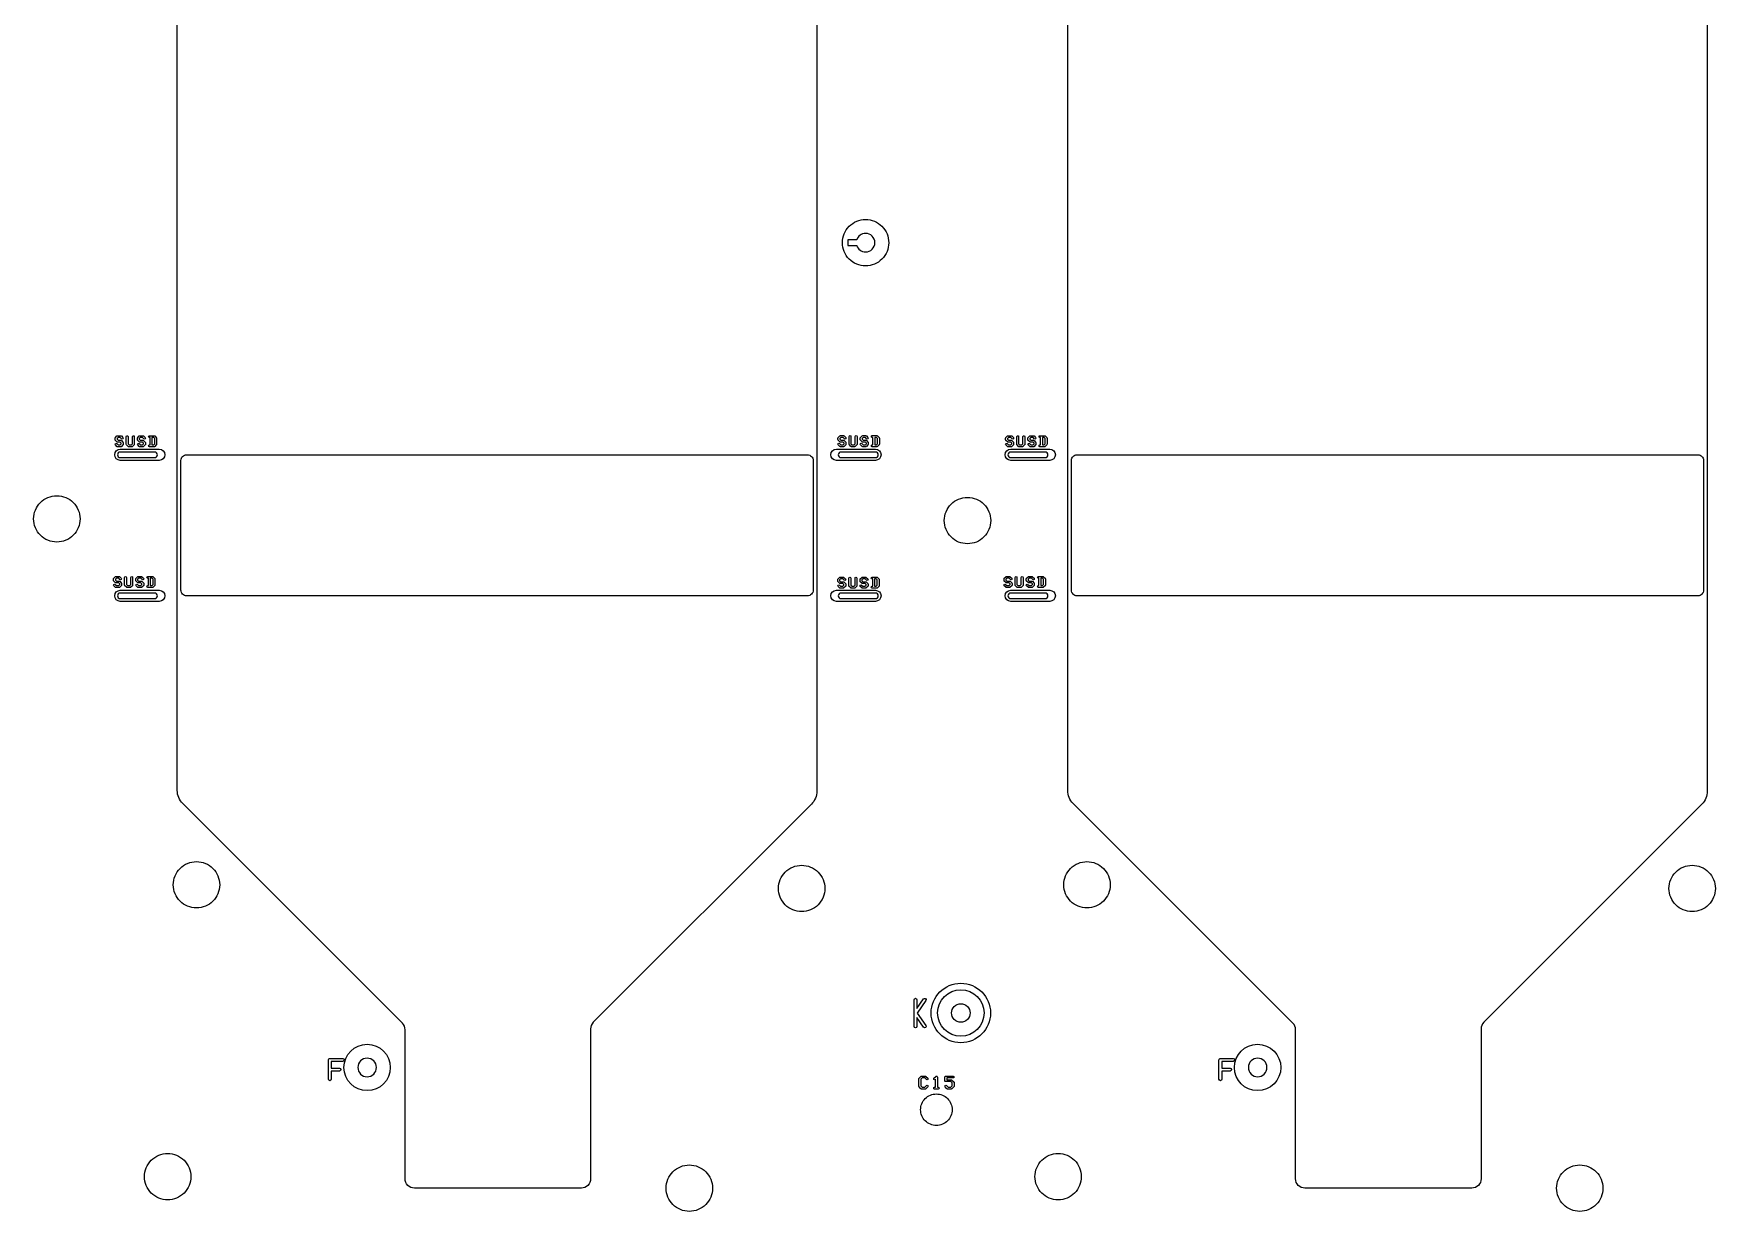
# Model space of a CAD drawing. Extents: x 2864 to 3941, y 2420 to 3182.
# Drawn here: x 3135.2 to 3225.8, y 2905.1 to 2968.5 of the extents above; entities that cross this region are included whole.
import ezdxf

# ---------------------------------------------------------------- set-up
doc = ezdxf.new("R2010")
doc.units = 0
doc.layers.add('susd-t_layer2', color=6, linetype='Continuous')
doc.layers.add('ttr1_panel_layer3', color=7, linetype='Continuous')

msp = doc.modelspace()

# ---------------------------------------------------------------- linework, layer by layer
at = {"layer": 'susd-t_layer2', "linetype": 'Continuous'}
for points in [[(3143.12414, 2938.52681), (3143.12414, 2945.5268, -0.41422), (3143.42412, 2945.82677), (3176.89827, 2945.82677, -0.414221), (3177.19824, 2945.5268), (3177.19824, 2938.52681, -0.414221), (3176.89827, 2938.22684), (3143.42412, 2938.22684, -0.41422)], [(3191.12414, 2938.52681), (3191.12414, 2945.5268, -0.41422), (3191.42412, 2945.82677), (3224.89827, 2945.82677, -0.414221), (3225.19824, 2945.5268), (3225.19824, 2938.52681, -0.414221), (3224.89827, 2938.22684), (3191.42412, 2938.22684, -0.41422)]]:
    msp.add_lwpolyline(points, format="xyb", close=True, dxfattribs=at)
at = {"layer": 'ttr1_panel_layer3'}
for p, q in [((3141.50978, 2946.25847), (3141.427, 2946.25847)), ((3180.47026, 2946.26367), (3180.38748, 2946.26367)), ((3189.50978, 2946.25847), (3189.427, 2946.25847)), ((3141.42117, 2938.67379), (3141.33839, 2938.67379)), ((3180.45916, 2938.63883), (3180.37638, 2938.63883)), ((3189.42117, 2938.67379), (3189.33839, 2938.67379))]:
    msp.add_line(p, q, dxfattribs=at)
at = {"layer": 'ttr1_panel_layer3', "linetype": 'Continuous'}
for points in [[(3142.92399, 2927.73867), (3142.92399, 2997.99786, -0.198849), (3143.21685, 2998.70474), (3153.97223, 3009.46012, 0.198916), (3154.26509, 3010.16726), (3154.26509, 3024.68031, -0.414068), (3154.76522, 3025.18018), (3165.56022, 3025.18018, -0.414218), (3166.06009, 3024.68031), (3166.06009, 3010.16726, 0.198916), (3166.35295, 3009.46012), (3177.10528, 2998.70779, -0.198916), (3177.39814, 2998.00066), (3177.39814, 2927.70082, -0.198917), (3177.10528, 2926.99369), (3165.35103, 2915.23943, 0.198625), (3165.20487, 2914.88627), (3165.20487, 2906.80551, -0.414364), (3164.70474, 2906.30539), (3155.70476, 2906.30539, -0.414217), (3155.20489, 2906.80551), (3155.20489, 2914.83648, 0.198853), (3155.05843, 2915.18996), (3143.21685, 2927.03153, -0.198917)], [(3190.92399, 2927.73867), (3190.92399, 2997.99786, -0.198849), (3191.21685, 2998.70474), (3201.97223, 3009.46012, 0.198916), (3202.26509, 3010.16726), (3202.26509, 3024.68031, -0.414068), (3202.76522, 3025.18018), (3213.56022, 3025.18018, -0.414218), (3214.06009, 3024.68031), (3214.06009, 3010.16726, 0.198916), (3214.35295, 3009.46012), (3225.10528, 2998.70779, -0.198916), (3225.39814, 2998.00066), (3225.39814, 2927.70082, -0.198917), (3225.10528, 2926.99369), (3213.35103, 2915.23943, 0.198625), (3213.20487, 2914.88627), (3213.20487, 2906.80551, -0.414364), (3212.70474, 2906.30539), (3203.70476, 2906.30539, -0.414217), (3203.20489, 2906.80551), (3203.20489, 2914.83648, 0.198853), (3203.05843, 2915.18996), (3191.21685, 2927.03153, -0.198917)], [(3178.77663, 2957.25683, -0.414215), (3180.02663, 2958.50683, -0.414215), (3181.27663, 2957.25683, -0.414215), (3180.02663, 2956.00683, -0.414215)], [(3179.07549, 2957.10683), (3179.54966, 2957.10683, 0.327544), (3180.02663, 2956.75683, 0.414217), (3180.52663, 2957.25683, 0.414217), (3180.02663, 2957.75683, 0.327542), (3179.54966, 2957.40683), (3179.07549, 2957.40683)], [(3139.577, 2946.63959), (3139.577, 2946.72237, -0.200121), (3139.5918, 2946.75788), (3139.67427, 2946.84035, -0.200121), (3139.70978, 2946.85515), (3139.87534, 2946.85515, -0.200121), (3139.91085, 2946.84035), (3139.99348, 2946.75773, -1), (3139.92277, 2946.68702), (3139.85463, 2946.75515), (3139.73049, 2946.75515), (3139.677, 2946.70166), (3139.677, 2946.6603), (3139.73049, 2946.60681), (3139.87534, 2946.60681, -0.200121), (3139.91085, 2946.59201), (3139.99332, 2946.50954, -0.200121), (3140.00812, 2946.47403), (3140.00812, 2946.39125, -0.200121), (3139.99332, 2946.35574), (3139.91085, 2946.27327, -0.200121), (3139.87534, 2946.25847), (3139.70978, 2946.25847, -0.200121), (3139.67427, 2946.27327), (3139.59164, 2946.35589, -1), (3139.66235, 2946.4266), (3139.73049, 2946.35847), (3139.85463, 2946.35847), (3139.90812, 2946.41196), (3139.90812, 2946.45332), (3139.85463, 2946.50681), (3139.70978, 2946.50681, -0.200121), (3139.67427, 2946.52161), (3139.5918, 2946.60408, -0.200121)], [(3140.177, 2946.39125), (3140.177, 2946.80515, -1), (3140.277, 2946.80515), (3140.277, 2946.41196), (3140.33049, 2946.35847), (3140.45463, 2946.35847), (3140.50812, 2946.41196), (3140.50812, 2946.80515, -1), (3140.60812, 2946.80515), (3140.60812, 2946.39125, -0.200121), (3140.59332, 2946.35574), (3140.51085, 2946.27327, -0.200121), (3140.47534, 2946.25847), (3140.30978, 2946.25847, -0.200121), (3140.27427, 2946.27327), (3140.1918, 2946.35574, -0.200121)], [(3140.777, 2946.63959), (3140.777, 2946.72237, -0.200121), (3140.7918, 2946.75788), (3140.87427, 2946.84035, -0.200121), (3140.90978, 2946.85515), (3141.07534, 2946.85515, -0.200121), (3141.11085, 2946.84035), (3141.19348, 2946.75773, -1), (3141.12277, 2946.68702), (3141.05463, 2946.75515), (3140.93049, 2946.75515), (3140.877, 2946.70166), (3140.877, 2946.6603), (3140.93049, 2946.60681), (3141.07534, 2946.60681, -0.200121), (3141.11085, 2946.59201), (3141.19332, 2946.50954, -0.200121), (3141.20812, 2946.47403), (3141.20812, 2946.39125, -0.200121), (3141.19332, 2946.35574), (3141.11085, 2946.27327, -0.200121), (3141.07534, 2946.25847), (3140.90978, 2946.25847, -0.200121), (3140.87427, 2946.27327), (3140.79164, 2946.35589, -1), (3140.86235, 2946.4266), (3140.93049, 2946.35847), (3141.05463, 2946.35847), (3141.10812, 2946.41196), (3141.10812, 2946.45332), (3141.05463, 2946.50681), (3140.90978, 2946.50681, -0.200121), (3140.87427, 2946.52161), (3140.7918, 2946.60408, -0.200121)], [(3178.53748, 2946.6448), (3178.53748, 2946.72758, -0.200121), (3178.55228, 2946.76309), (3178.63475, 2946.84556, -0.200121), (3178.67026, 2946.86036), (3178.83582, 2946.86036, -0.200121), (3178.87133, 2946.84556), (3178.95396, 2946.76294, -1), (3178.88325, 2946.69223), (3178.81511, 2946.76036), (3178.69097, 2946.76036), (3178.63748, 2946.70687), (3178.63748, 2946.66551), (3178.69097, 2946.61202), (3178.83582, 2946.61202, -0.200121), (3178.87133, 2946.59722), (3178.9538, 2946.51475, -0.200121), (3178.9686, 2946.47924), (3178.9686, 2946.39645, -0.200121), (3178.9538, 2946.36094), (3178.87133, 2946.27847, -0.200121), (3178.83582, 2946.26367), (3178.67026, 2946.26367, -0.200121), (3178.63475, 2946.27847), (3178.55212, 2946.3611, -1), (3178.62283, 2946.43181), (3178.69097, 2946.36367), (3178.81511, 2946.36367), (3178.8686, 2946.41716), (3178.8686, 2946.45853), (3178.81511, 2946.51202), (3178.67026, 2946.51202, -0.200121), (3178.63475, 2946.52682), (3178.55228, 2946.60929, -0.200121)], [(3179.13748, 2946.39645), (3179.13748, 2946.81036, -1), (3179.23748, 2946.81036), (3179.23748, 2946.41716), (3179.29097, 2946.36367), (3179.41511, 2946.36367), (3179.4686, 2946.41716), (3179.4686, 2946.81036, -1), (3179.5686, 2946.81036), (3179.5686, 2946.39645, -0.200121), (3179.5538, 2946.36094), (3179.47133, 2946.27847, -0.200121), (3179.43582, 2946.26367), (3179.27026, 2946.26367, -0.200121), (3179.23475, 2946.27847), (3179.15228, 2946.36094, -0.200121)], [(3179.73748, 2946.6448), (3179.73748, 2946.72758, -0.200121), (3179.75228, 2946.76309), (3179.83475, 2946.84556, -0.200121), (3179.87026, 2946.86036), (3180.03582, 2946.86036, -0.200121), (3180.07133, 2946.84556), (3180.15396, 2946.76294, -1), (3180.08325, 2946.69223), (3180.01511, 2946.76036), (3179.89097, 2946.76036), (3179.83748, 2946.70687), (3179.83748, 2946.66551), (3179.89097, 2946.61202), (3180.03582, 2946.61202, -0.200121), (3180.07133, 2946.59722), (3180.1538, 2946.51475, -0.200121), (3180.1686, 2946.47924), (3180.1686, 2946.39645, -0.200121), (3180.1538, 2946.36094), (3180.07133, 2946.27847, -0.200121), (3180.03582, 2946.26367), (3179.87026, 2946.26367, -0.200121), (3179.83475, 2946.27847), (3179.75212, 2946.3611, -1), (3179.82283, 2946.43181), (3179.89097, 2946.36367), (3180.01511, 2946.36367), (3180.0686, 2946.41716), (3180.0686, 2946.45853), (3180.01511, 2946.51202), (3179.87026, 2946.51202, -0.200121), (3179.83475, 2946.52682), (3179.75228, 2946.60929, -0.200121)], [(3187.577, 2946.63959), (3187.577, 2946.72237, -0.200121), (3187.5918, 2946.75788), (3187.67427, 2946.84035, -0.200121), (3187.70978, 2946.85515), (3187.87534, 2946.85515, -0.200121), (3187.91085, 2946.84035), (3187.99348, 2946.75773, -1), (3187.92277, 2946.68702), (3187.85463, 2946.75515), (3187.73049, 2946.75515), (3187.677, 2946.70166), (3187.677, 2946.6603), (3187.73049, 2946.60681), (3187.87534, 2946.60681, -0.200121), (3187.91085, 2946.59201), (3187.99332, 2946.50954, -0.200121), (3188.00812, 2946.47403), (3188.00812, 2946.39125, -0.200121), (3187.99332, 2946.35574), (3187.91085, 2946.27327, -0.200121), (3187.87534, 2946.25847), (3187.70978, 2946.25847, -0.200121), (3187.67427, 2946.27327), (3187.59164, 2946.35589, -1), (3187.66235, 2946.4266), (3187.73049, 2946.35847), (3187.85463, 2946.35847), (3187.90812, 2946.41196), (3187.90812, 2946.45332), (3187.85463, 2946.50681), (3187.70978, 2946.50681, -0.200121), (3187.67427, 2946.52161), (3187.5918, 2946.60408, -0.200121)], [(3188.177, 2946.39125), (3188.177, 2946.80515, -1), (3188.277, 2946.80515), (3188.277, 2946.41196), (3188.33049, 2946.35847), (3188.45463, 2946.35847), (3188.50812, 2946.41196), (3188.50812, 2946.80515, -1), (3188.60812, 2946.80515), (3188.60812, 2946.39125, -0.200121), (3188.59332, 2946.35574), (3188.51085, 2946.27327, -0.200121), (3188.47534, 2946.25847), (3188.30978, 2946.25847, -0.200121), (3188.27427, 2946.27327), (3188.1918, 2946.35574, -0.200121)], [(3188.777, 2946.63959), (3188.777, 2946.72237, -0.200121), (3188.7918, 2946.75788), (3188.87427, 2946.84035, -0.200121), (3188.90978, 2946.85515), (3189.07534, 2946.85515, -0.200121), (3189.11085, 2946.84035), (3189.19348, 2946.75773, -1), (3189.12277, 2946.68702), (3189.05463, 2946.75515), (3188.93049, 2946.75515), (3188.877, 2946.70166), (3188.877, 2946.6603), (3188.93049, 2946.60681), (3189.07534, 2946.60681, -0.200121), (3189.11085, 2946.59201), (3189.19332, 2946.50954, -0.200121), (3189.20812, 2946.47403), (3189.20812, 2946.39125, -0.200121), (3189.19332, 2946.35574), (3189.11085, 2946.27327, -0.200121), (3189.07534, 2946.25847), (3188.90978, 2946.25847, -0.200121), (3188.87427, 2946.27327), (3188.79164, 2946.35589, -1), (3188.86235, 2946.4266), (3188.93049, 2946.35847), (3189.05463, 2946.35847), (3189.10812, 2946.41196), (3189.10812, 2946.45332), (3189.05463, 2946.50681), (3188.90978, 2946.50681, -0.200121), (3188.87427, 2946.52161), (3188.7918, 2946.60408, -0.200121)], [(3139.85001, 2945.52677, -1), (3139.85001, 2946.12677), (3141.9553, 2946.12677, -1), (3141.9553, 2945.52677)], [(3139.85001, 2945.67677), (3141.70747, 2945.67677, 1), (3141.70747, 2945.97677), (3139.85001, 2945.97677, 1)], [(3178.45421, 2945.52677, -1), (3178.45421, 2946.12677), (3180.5595, 2946.12677, -1), (3180.5595, 2945.52677)], [(3178.70204, 2945.67677), (3180.5595, 2945.67677, 1), (3180.5595, 2945.97677), (3178.70204, 2945.97677, 1)], [(3187.85001, 2945.52677, -1), (3187.85001, 2946.12677), (3189.9553, 2946.12677, -1), (3189.9553, 2945.52677)], [(3187.85001, 2945.67677), (3189.70747, 2945.67677, 1), (3189.70747, 2945.97677), (3187.85001, 2945.97677, 1)], [(3135.18199, 2942.37282, -0.414215), (3136.43199, 2943.62282, -0.414215), (3137.68199, 2942.37282, -0.414215), (3136.43199, 2941.12282, -0.414215)], [(3184.27048, 2942.28075, -0.414215), (3185.52048, 2943.53075, -0.414215), (3186.77048, 2942.28075, -0.414215), (3185.52048, 2941.03075, -0.414215)], [(3139.48839, 2939.05491), (3139.48839, 2939.1377, -0.200121), (3139.50319, 2939.17321), (3139.58566, 2939.25568, -0.200121), (3139.62117, 2939.27048), (3139.78674, 2939.27048, -0.200121), (3139.82225, 2939.25568), (3139.90487, 2939.17305, -1), (3139.83416, 2939.10234), (3139.76603, 2939.17048), (3139.64188, 2939.17048), (3139.58839, 2939.11699), (3139.58839, 2939.07562), (3139.64188, 2939.02213), (3139.78674, 2939.02213, -0.200121), (3139.82225, 2939.00733), (3139.90472, 2938.92486, -0.200121), (3139.91952, 2938.88935), (3139.91952, 2938.80657, -0.200121), (3139.90472, 2938.77106), (3139.82225, 2938.68859, -0.200121), (3139.78674, 2938.67379), (3139.62117, 2938.67379, -0.200121), (3139.58566, 2938.68859), (3139.50304, 2938.77121, -1), (3139.57375, 2938.84192), (3139.64188, 2938.77379), (3139.76603, 2938.77379), (3139.81952, 2938.82728), (3139.81952, 2938.86864), (3139.76603, 2938.92213), (3139.62117, 2938.92213, -0.200121), (3139.58566, 2938.93693), (3139.50319, 2939.0194, -0.200121)], [(3140.08839, 2938.80657), (3140.08839, 2939.22048, -1), (3140.18839, 2939.22048), (3140.18839, 2938.82728), (3140.24188, 2938.77379), (3140.36603, 2938.77379), (3140.41952, 2938.82728), (3140.41952, 2939.22048, -1), (3140.51952, 2939.22048), (3140.51952, 2938.80657, -0.200121), (3140.50472, 2938.77106), (3140.42225, 2938.68859, -0.200121), (3140.38674, 2938.67379), (3140.22117, 2938.67379, -0.200121), (3140.18566, 2938.68859), (3140.10319, 2938.77106, -0.200121)], [(3140.68839, 2939.05491), (3140.68839, 2939.1377, -0.200121), (3140.70319, 2939.17321), (3140.78566, 2939.25568, -0.200121), (3140.82117, 2939.27048), (3140.98674, 2939.27048, -0.200121), (3141.02225, 2939.25568), (3141.10487, 2939.17305, -1), (3141.03416, 2939.10234), (3140.96603, 2939.17048), (3140.84188, 2939.17048), (3140.78839, 2939.11699), (3140.78839, 2939.07562), (3140.84188, 2939.02213), (3140.98674, 2939.02213, -0.200121), (3141.02225, 2939.00733), (3141.10472, 2938.92486, -0.200121), (3141.11952, 2938.88935), (3141.11952, 2938.80657, -0.200121), (3141.10472, 2938.77106), (3141.02225, 2938.68859, -0.200121), (3140.98674, 2938.67379), (3140.82117, 2938.67379, -0.200121), (3140.78566, 2938.68859), (3140.70304, 2938.77121, -1), (3140.77375, 2938.84192), (3140.84188, 2938.77379), (3140.96603, 2938.77379), (3141.01952, 2938.82728), (3141.01952, 2938.86864), (3140.96603, 2938.92213), (3140.82117, 2938.92213, -0.200121), (3140.78566, 2938.93693), (3140.70319, 2939.0194, -0.200121)], [(3178.52638, 2939.01996), (3178.52638, 2939.10274, -0.200121), (3178.54118, 2939.13825), (3178.62365, 2939.22072, -0.200121), (3178.65916, 2939.23552), (3178.82472, 2939.23552, -0.200121), (3178.86023, 2939.22072), (3178.94286, 2939.1381, -1), (3178.87215, 2939.06739), (3178.80401, 2939.13552), (3178.67987, 2939.13552), (3178.62638, 2939.08203), (3178.62638, 2939.04067), (3178.67987, 2938.98718), (3178.82472, 2938.98718, -0.200121), (3178.86023, 2938.97238), (3178.9427, 2938.88991, -0.200121), (3178.9575, 2938.8544), (3178.9575, 2938.77161, -0.200121), (3178.9427, 2938.7361), (3178.86023, 2938.65363, -0.200121), (3178.82472, 2938.63883), (3178.65916, 2938.63883, -0.200121), (3178.62365, 2938.65363), (3178.54102, 2938.73626, -1), (3178.61173, 2938.80697), (3178.67987, 2938.73883), (3178.80401, 2938.73883), (3178.8575, 2938.79232), (3178.8575, 2938.83369), (3178.80401, 2938.88718), (3178.65916, 2938.88718, -0.200121), (3178.62365, 2938.90198), (3178.54118, 2938.98445, -0.200121)], [(3179.12638, 2938.77161), (3179.12638, 2939.18552, -1), (3179.22638, 2939.18552), (3179.22638, 2938.79232), (3179.27987, 2938.73883), (3179.40401, 2938.73883), (3179.4575, 2938.79232), (3179.4575, 2939.18552, -1), (3179.5575, 2939.18552), (3179.5575, 2938.77161, -0.200121), (3179.5427, 2938.7361), (3179.46023, 2938.65363, -0.200121), (3179.42472, 2938.63883), (3179.25916, 2938.63883, -0.200121), (3179.22365, 2938.65363), (3179.14118, 2938.7361, -0.200121)], [(3179.72638, 2939.01996), (3179.72638, 2939.10274, -0.200121), (3179.74118, 2939.13825), (3179.82365, 2939.22072, -0.200121), (3179.85916, 2939.23552), (3180.02472, 2939.23552, -0.200121), (3180.06023, 2939.22072), (3180.14286, 2939.1381, -1), (3180.07215, 2939.06739), (3180.00401, 2939.13552), (3179.87987, 2939.13552), (3179.82638, 2939.08203), (3179.82638, 2939.04067), (3179.87987, 2938.98718), (3180.02472, 2938.98718, -0.200121), (3180.06023, 2938.97238), (3180.1427, 2938.88991, -0.200121), (3180.1575, 2938.8544), (3180.1575, 2938.77161, -0.200121), (3180.1427, 2938.7361), (3180.06023, 2938.65363, -0.200121), (3180.02472, 2938.63883), (3179.85916, 2938.63883, -0.200121), (3179.82365, 2938.65363), (3179.74102, 2938.73626, -1), (3179.81173, 2938.80697), (3179.87987, 2938.73883), (3180.00401, 2938.73883), (3180.0575, 2938.79232), (3180.0575, 2938.83369), (3180.00401, 2938.88718), (3179.85916, 2938.88718, -0.200121), (3179.82365, 2938.90198), (3179.74118, 2938.98445, -0.200121)], [(3187.48839, 2939.05491), (3187.48839, 2939.1377, -0.200121), (3187.50319, 2939.17321), (3187.58566, 2939.25568, -0.200121), (3187.62117, 2939.27048), (3187.78674, 2939.27048, -0.200121), (3187.82225, 2939.25568), (3187.90487, 2939.17305, -1), (3187.83416, 2939.10234), (3187.76603, 2939.17048), (3187.64188, 2939.17048), (3187.58839, 2939.11699), (3187.58839, 2939.07562), (3187.64188, 2939.02213), (3187.78674, 2939.02213, -0.200121), (3187.82225, 2939.00733), (3187.90472, 2938.92486, -0.200121), (3187.91952, 2938.88935), (3187.91952, 2938.80657, -0.200121), (3187.90472, 2938.77106), (3187.82225, 2938.68859, -0.200121), (3187.78674, 2938.67379), (3187.62117, 2938.67379, -0.200121), (3187.58566, 2938.68859), (3187.50304, 2938.77121, -1), (3187.57375, 2938.84192), (3187.64188, 2938.77379), (3187.76603, 2938.77379), (3187.81952, 2938.82728), (3187.81952, 2938.86864), (3187.76603, 2938.92213), (3187.62117, 2938.92213, -0.200121), (3187.58566, 2938.93693), (3187.50319, 2939.0194, -0.200121)], [(3188.08839, 2938.80657), (3188.08839, 2939.22048, -1), (3188.18839, 2939.22048), (3188.18839, 2938.82728), (3188.24188, 2938.77379), (3188.36603, 2938.77379), (3188.41952, 2938.82728), (3188.41952, 2939.22048, -1), (3188.51952, 2939.22048), (3188.51952, 2938.80657, -0.200121), (3188.50472, 2938.77106), (3188.42225, 2938.68859, -0.200121), (3188.38674, 2938.67379), (3188.22117, 2938.67379, -0.200121), (3188.18566, 2938.68859), (3188.10319, 2938.77106, -0.200121)], [(3188.68839, 2939.05491), (3188.68839, 2939.1377, -0.200121), (3188.70319, 2939.17321), (3188.78566, 2939.25568, -0.200121), (3188.82117, 2939.27048), (3188.98674, 2939.27048, -0.200121), (3189.02225, 2939.25568), (3189.10487, 2939.17305, -1), (3189.03416, 2939.10234), (3188.96603, 2939.17048), (3188.84188, 2939.17048), (3188.78839, 2939.11699), (3188.78839, 2939.07562), (3188.84188, 2939.02213), (3188.98674, 2939.02213, -0.200121), (3189.02225, 2939.00733), (3189.10472, 2938.92486, -0.200121), (3189.11952, 2938.88935), (3189.11952, 2938.80657, -0.200121), (3189.10472, 2938.77106), (3189.02225, 2938.68859, -0.200121), (3188.98674, 2938.67379), (3188.82117, 2938.67379, -0.200121), (3188.78566, 2938.68859), (3188.70304, 2938.77121, -1), (3188.77375, 2938.84192), (3188.84188, 2938.77379), (3188.96603, 2938.77379), (3189.01952, 2938.82728), (3189.01952, 2938.86864), (3188.96603, 2938.92213), (3188.82117, 2938.92213, -0.200121), (3188.78566, 2938.93693), (3188.70319, 2939.0194, -0.200121)], [(3139.85001, 2937.92684, -1), (3139.85001, 2938.52684), (3141.9553, 2938.52684, -1), (3141.9553, 2937.92684)], [(3139.85001, 2938.07684), (3141.70747, 2938.07684, 1), (3141.70747, 2938.37684), (3139.85001, 2938.37684, 1)], [(3178.45421, 2937.92684, -1), (3178.45421, 2938.52684), (3180.5595, 2938.52684, -1), (3180.5595, 2937.92684)], [(3178.70204, 2938.07684), (3180.5595, 2938.07684, 1), (3180.5595, 2938.37684), (3178.70204, 2938.37684, 1)], [(3187.85001, 2937.92684, -1), (3187.85001, 2938.52684), (3189.9553, 2938.52684, -1), (3189.9553, 2937.92684)], [(3187.85001, 2938.07684), (3189.70747, 2938.07684, 1), (3189.70747, 2938.37684), (3187.85001, 2938.37684, 1)], [(3142.70982, 2922.65194, -0.414215), (3143.95982, 2923.90194, -0.414215), (3145.20982, 2922.65194, -0.414215), (3143.95982, 2921.40194, -0.414215)], [(3175.33262, 2922.45455, -0.414215), (3176.58262, 2923.70455, -0.414215), (3177.83262, 2922.45455, -0.414215), (3176.58262, 2921.20455, -0.414215)], [(3190.70982, 2922.65194, -0.414215), (3191.95982, 2923.90194, -0.414215), (3193.20982, 2922.65194, -0.414215), (3191.95982, 2921.40194, -0.414215)], [(3223.33262, 2922.45455, -0.414215), (3224.58262, 2923.70455, -0.414215), (3225.83262, 2922.45455, -0.414215), (3224.58262, 2921.20455, -0.414215)], [(3184.66107, 2915.74278, -0.414217), (3185.16107, 2916.24278, -0.414217), (3185.66107, 2915.74278, -0.414217), (3185.16107, 2915.24278, -0.414217)], [(3151.0766, 2912.16879), (3151.0766, 2912.69031), (3151.0766, 2913.21184, -0.414241), (3151.1516, 2913.28684), (3151.84697, 2913.28684, -1), (3151.84697, 2913.13684), (3151.2266, 2913.13684), (3151.2266, 2912.76531), (3151.67312, 2912.76531, -1), (3151.67312, 2912.61531), (3151.2266, 2912.61531), (3151.2266, 2912.16879, -1)], [(3152.65865, 2912.80735, 0.414217), (3153.15865, 2912.30735, 0.414217), (3153.65865, 2912.80735, 0.414217), (3153.15865, 2913.30735, 0.414217)], [(3199.0766, 2912.16879), (3199.0766, 2912.69031), (3199.0766, 2913.21184, -0.414241), (3199.1516, 2913.28684), (3199.84697, 2913.28684, -1), (3199.84697, 2913.13684), (3199.2266, 2913.13684), (3199.2266, 2912.76531), (3199.67312, 2912.76531, -1), (3199.67312, 2912.61531), (3199.2266, 2912.61531), (3199.2266, 2912.16879, -1)], [(3200.65865, 2912.80735, 0.414217), (3201.15865, 2912.30735, 0.414217), (3201.65865, 2912.80735, 0.414217), (3201.15865, 2913.30735, 0.414217)], [(3182.89955, 2911.79426), (3182.89955, 2912.19161, -0.200121), (3182.91435, 2912.22712), (3183.01338, 2912.32615, -0.200121), (3183.04889, 2912.34095), (3183.24756, 2912.34095, -0.200121), (3183.28307, 2912.32615), (3183.38225, 2912.22697, -1), (3183.31154, 2912.15626), (3183.22685, 2912.24095), (3183.0696, 2912.24095), (3182.99955, 2912.1709), (3182.99955, 2911.81497), (3183.0696, 2911.74492), (3183.22685, 2911.74492), (3183.31154, 2911.82962, -1), (3183.38225, 2911.75891), (3183.28307, 2911.65972, -0.200121), (3183.24756, 2911.64492), (3183.04889, 2911.64492, -0.200121), (3183.01338, 2911.65972), (3182.91435, 2911.75875, -0.200121)], [(3184.29955, 2912.09227), (3184.29955, 2912.29095, -0.414253), (3184.34955, 2912.34095), (3184.7469, 2912.34095, -1), (3184.7469, 2912.24095), (3184.39955, 2912.24095), (3184.39955, 2912.14227), (3184.64756, 2912.14227, -0.200121), (3184.68307, 2912.12747), (3184.7821, 2912.02845, -0.200121), (3184.7969, 2911.99294), (3184.7969, 2911.79426, -0.200121), (3184.7821, 2911.75875), (3184.68307, 2911.65972, -0.200121), (3184.64756, 2911.64492), (3184.44889, 2911.64492, -0.200121), (3184.41338, 2911.65972), (3184.31419, 2911.75891, -1), (3184.3849, 2911.82962), (3184.4696, 2911.74492), (3184.62685, 2911.74492), (3184.6969, 2911.81497), (3184.6969, 2911.97223), (3184.62685, 2912.04227), (3184.34955, 2912.04227, -0.414253)], [(3182.99298, 2910.52828, -0.414215), (3183.84298, 2911.37828, -0.414215), (3184.69298, 2910.52828, -0.414215), (3183.84298, 2909.67828, -0.414215)], [(3141.1559, 2906.92278, -0.414215), (3142.4059, 2908.17278, -0.414215), (3143.6559, 2906.92278, -0.414215), (3142.4059, 2905.67278, -0.414215)], [(3189.1559, 2906.92278, -0.414215), (3190.4059, 2908.17278, -0.414215), (3191.6559, 2906.92278, -0.414215), (3190.4059, 2905.67278, -0.414215)], [(3169.27523, 2906.30151, -0.414215), (3170.52523, 2907.55151, -0.414215), (3171.77523, 2906.30151, -0.414215), (3170.52523, 2905.05151, -0.414215)], [(3217.27523, 2906.30151, -0.414215), (3218.52523, 2907.55151, -0.414215), (3219.77523, 2906.30151, -0.414215), (3218.52523, 2905.05151, -0.414215)]]:
    msp.add_lwpolyline(points, format="xyb", close=True, dxfattribs=at)
for points in [[(3141.427, 2946.25847, -1), (3141.427, 2946.35847), (3141.45978, 2946.35847), (3141.45978, 2946.75515), (3141.427, 2946.75515, -1), (3141.427, 2946.85515), (3141.50978, 2946.85515), (3141.67534, 2946.85515, -0.200121), (3141.71085, 2946.84035), (3141.79332, 2946.75788, -0.200121), (3141.80812, 2946.72237), (3141.80812, 2946.39125, -0.200121), (3141.79332, 2946.35574), (3141.71085, 2946.27327, -0.200121), (3141.67534, 2946.25847), (3141.50978, 2946.25847)], [(3180.38748, 2946.26367, -1), (3180.38748, 2946.36367), (3180.42026, 2946.36367), (3180.42026, 2946.76036), (3180.38748, 2946.76036, -1), (3180.38748, 2946.86036), (3180.47026, 2946.86036), (3180.63582, 2946.86036, -0.200121), (3180.67133, 2946.84556), (3180.7538, 2946.76309, -0.200121), (3180.7686, 2946.72758), (3180.7686, 2946.39645, -0.200121), (3180.7538, 2946.36094), (3180.67133, 2946.27847, -0.200121), (3180.63582, 2946.26367), (3180.47026, 2946.26367)], [(3189.427, 2946.25847, -1), (3189.427, 2946.35847), (3189.45978, 2946.35847), (3189.45978, 2946.75515), (3189.427, 2946.75515, -1), (3189.427, 2946.85515), (3189.50978, 2946.85515), (3189.67534, 2946.85515, -0.200121), (3189.71085, 2946.84035), (3189.79332, 2946.75788, -0.200121), (3189.80812, 2946.72237), (3189.80812, 2946.39125, -0.200121), (3189.79332, 2946.35574), (3189.71085, 2946.27327, -0.200121), (3189.67534, 2946.25847), (3189.50978, 2946.25847)], [(3141.33839, 2938.67379, -1), (3141.33839, 2938.77379), (3141.37117, 2938.77379), (3141.37117, 2939.17048), (3141.33839, 2939.17048, -1), (3141.33839, 2939.27048), (3141.42117, 2939.27048), (3141.58674, 2939.27048, -0.200121), (3141.62225, 2939.25568), (3141.70472, 2939.17321, -0.200121), (3141.71952, 2939.1377), (3141.71952, 2938.80657, -0.200121), (3141.70472, 2938.77106), (3141.62225, 2938.68859, -0.200121), (3141.58674, 2938.67379), (3141.42117, 2938.67379)], [(3180.37638, 2938.63883, -1), (3180.37638, 2938.73883), (3180.40916, 2938.73883), (3180.40916, 2939.13552), (3180.37638, 2939.13552, -1), (3180.37638, 2939.23552), (3180.45916, 2939.23552), (3180.62472, 2939.23552, -0.200121), (3180.66023, 2939.22072), (3180.7427, 2939.13825, -0.200121), (3180.7575, 2939.10274), (3180.7575, 2938.77161, -0.200121), (3180.7427, 2938.7361), (3180.66023, 2938.65363, -0.200121), (3180.62472, 2938.63883), (3180.45916, 2938.63883)], [(3189.33839, 2938.67379, -1), (3189.33839, 2938.77379), (3189.37117, 2938.77379), (3189.37117, 2939.17048), (3189.33839, 2939.17048, -1), (3189.33839, 2939.27048), (3189.42117, 2939.27048), (3189.58674, 2939.27048, -0.200121), (3189.62225, 2939.25568), (3189.70472, 2939.17321, -0.200121), (3189.71952, 2939.1377), (3189.71952, 2938.80657, -0.200121), (3189.70472, 2938.77106), (3189.62225, 2938.68859, -0.200121), (3189.58674, 2938.67379), (3189.42117, 2938.67379)], [(3182.64704, 2915.0173), (3182.64704, 2916.4577, -1), (3182.79704, 2916.4577), (3182.79704, 2915.97835)], [(3182.79704, 2915.97835), (3183.15699, 2916.50028, -1), (3183.28047, 2916.41512), (3182.81315, 2915.7375), (3183.28047, 2915.05988, -1), (3183.15699, 2914.97472), (3182.79704, 2915.49664)], [(3182.79704, 2915.49664), (3182.79704, 2915.0173, -1), (3182.64704, 2915.0173)], [(3183.79822, 2912.17024), (3183.78424, 2912.15626, -1), (3183.71353, 2912.22697)], [(3183.84822, 2911.64492), (3183.74889, 2911.64492, -1), (3183.74889, 2911.74492), (3183.79822, 2911.74492), (3183.79822, 2912.17024)], [(3183.71353, 2912.22697), (3183.81271, 2912.32615, -0.669786), (3183.89822, 2912.29095), (3183.89822, 2911.74492), (3183.94756, 2911.74492, -1), (3183.94756, 2911.64492), (3183.84822, 2911.64492)]]:
    msp.add_lwpolyline(points, format="xyb", dxfattribs=at)
for points in [[(3141.55978, 2946.35847), (3141.65463, 2946.35847), (3141.70812, 2946.41196), (3141.70812, 2946.70166), (3141.65463, 2946.75515), (3141.55978, 2946.75515)], [(3180.52026, 2946.36367), (3180.61511, 2946.36367), (3180.6686, 2946.41716), (3180.6686, 2946.70687), (3180.61511, 2946.76036), (3180.52026, 2946.76036)], [(3189.55978, 2946.35847), (3189.65463, 2946.35847), (3189.70812, 2946.41196), (3189.70812, 2946.70166), (3189.65463, 2946.75515), (3189.55978, 2946.75515)], [(3141.47117, 2938.77379), (3141.56603, 2938.77379), (3141.61952, 2938.82728), (3141.61952, 2939.11699), (3141.56603, 2939.17048), (3141.47117, 2939.17048)], [(3180.50916, 2938.73883), (3180.60401, 2938.73883), (3180.6575, 2938.79232), (3180.6575, 2939.08203), (3180.60401, 2939.13552), (3180.50916, 2939.13552)], [(3189.47117, 2938.77379), (3189.56603, 2938.77379), (3189.61952, 2938.82728), (3189.61952, 2939.11699), (3189.56603, 2939.17048), (3189.47117, 2939.17048)]]:
    msp.add_lwpolyline(points, close=True, dxfattribs=at)
at = {"layer": 'ttr1_panel_layer3'}
for centre, radius in [((3185.16107, 2915.74278), 1.6), ((3185.16107, 2915.74278), 1.25), ((3153.15865, 2912.80735), 1.25), ((3201.15865, 2912.80735), 1.25)]:
    msp.add_circle(centre, radius, dxfattribs=at)

doc.saveas('drawing.dxf')
